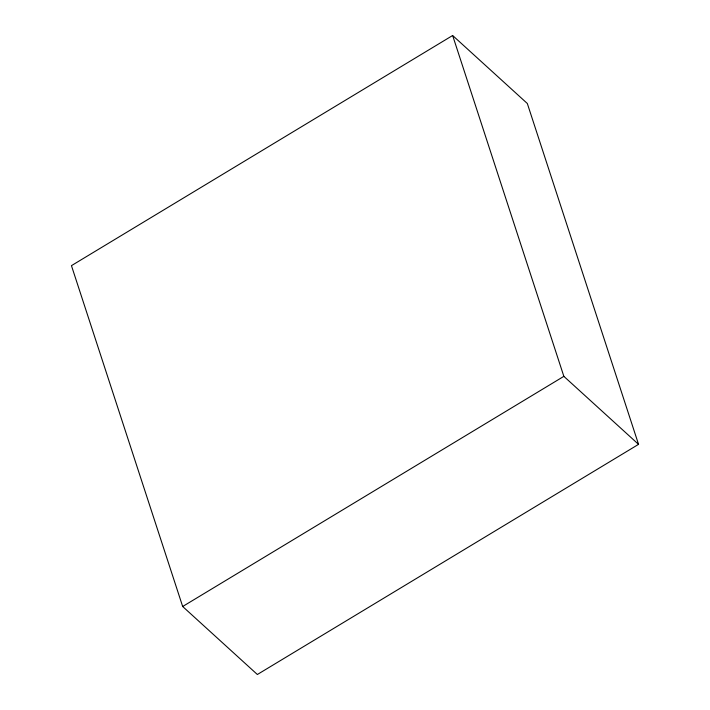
<?xml version="1.0" encoding="UTF-8"?>
<svg xmlns="http://www.w3.org/2000/svg" width="710" height="710" viewBox="0 0 710 710"><rect width="100%" height="100%" fill="white"/><g stroke="black" fill="none" stroke-linecap="round" stroke-linejoin="round"><path stroke-width="1.06" d="M452.643 35.5L71.453 265.647L182.674 606.5L257.357 674.5L638.547 444.353L527.326 103.5L452.643 35.5L563.855 376.353L638.547 444.353M182.674 606.5L563.855 376.353"/></g></svg>
